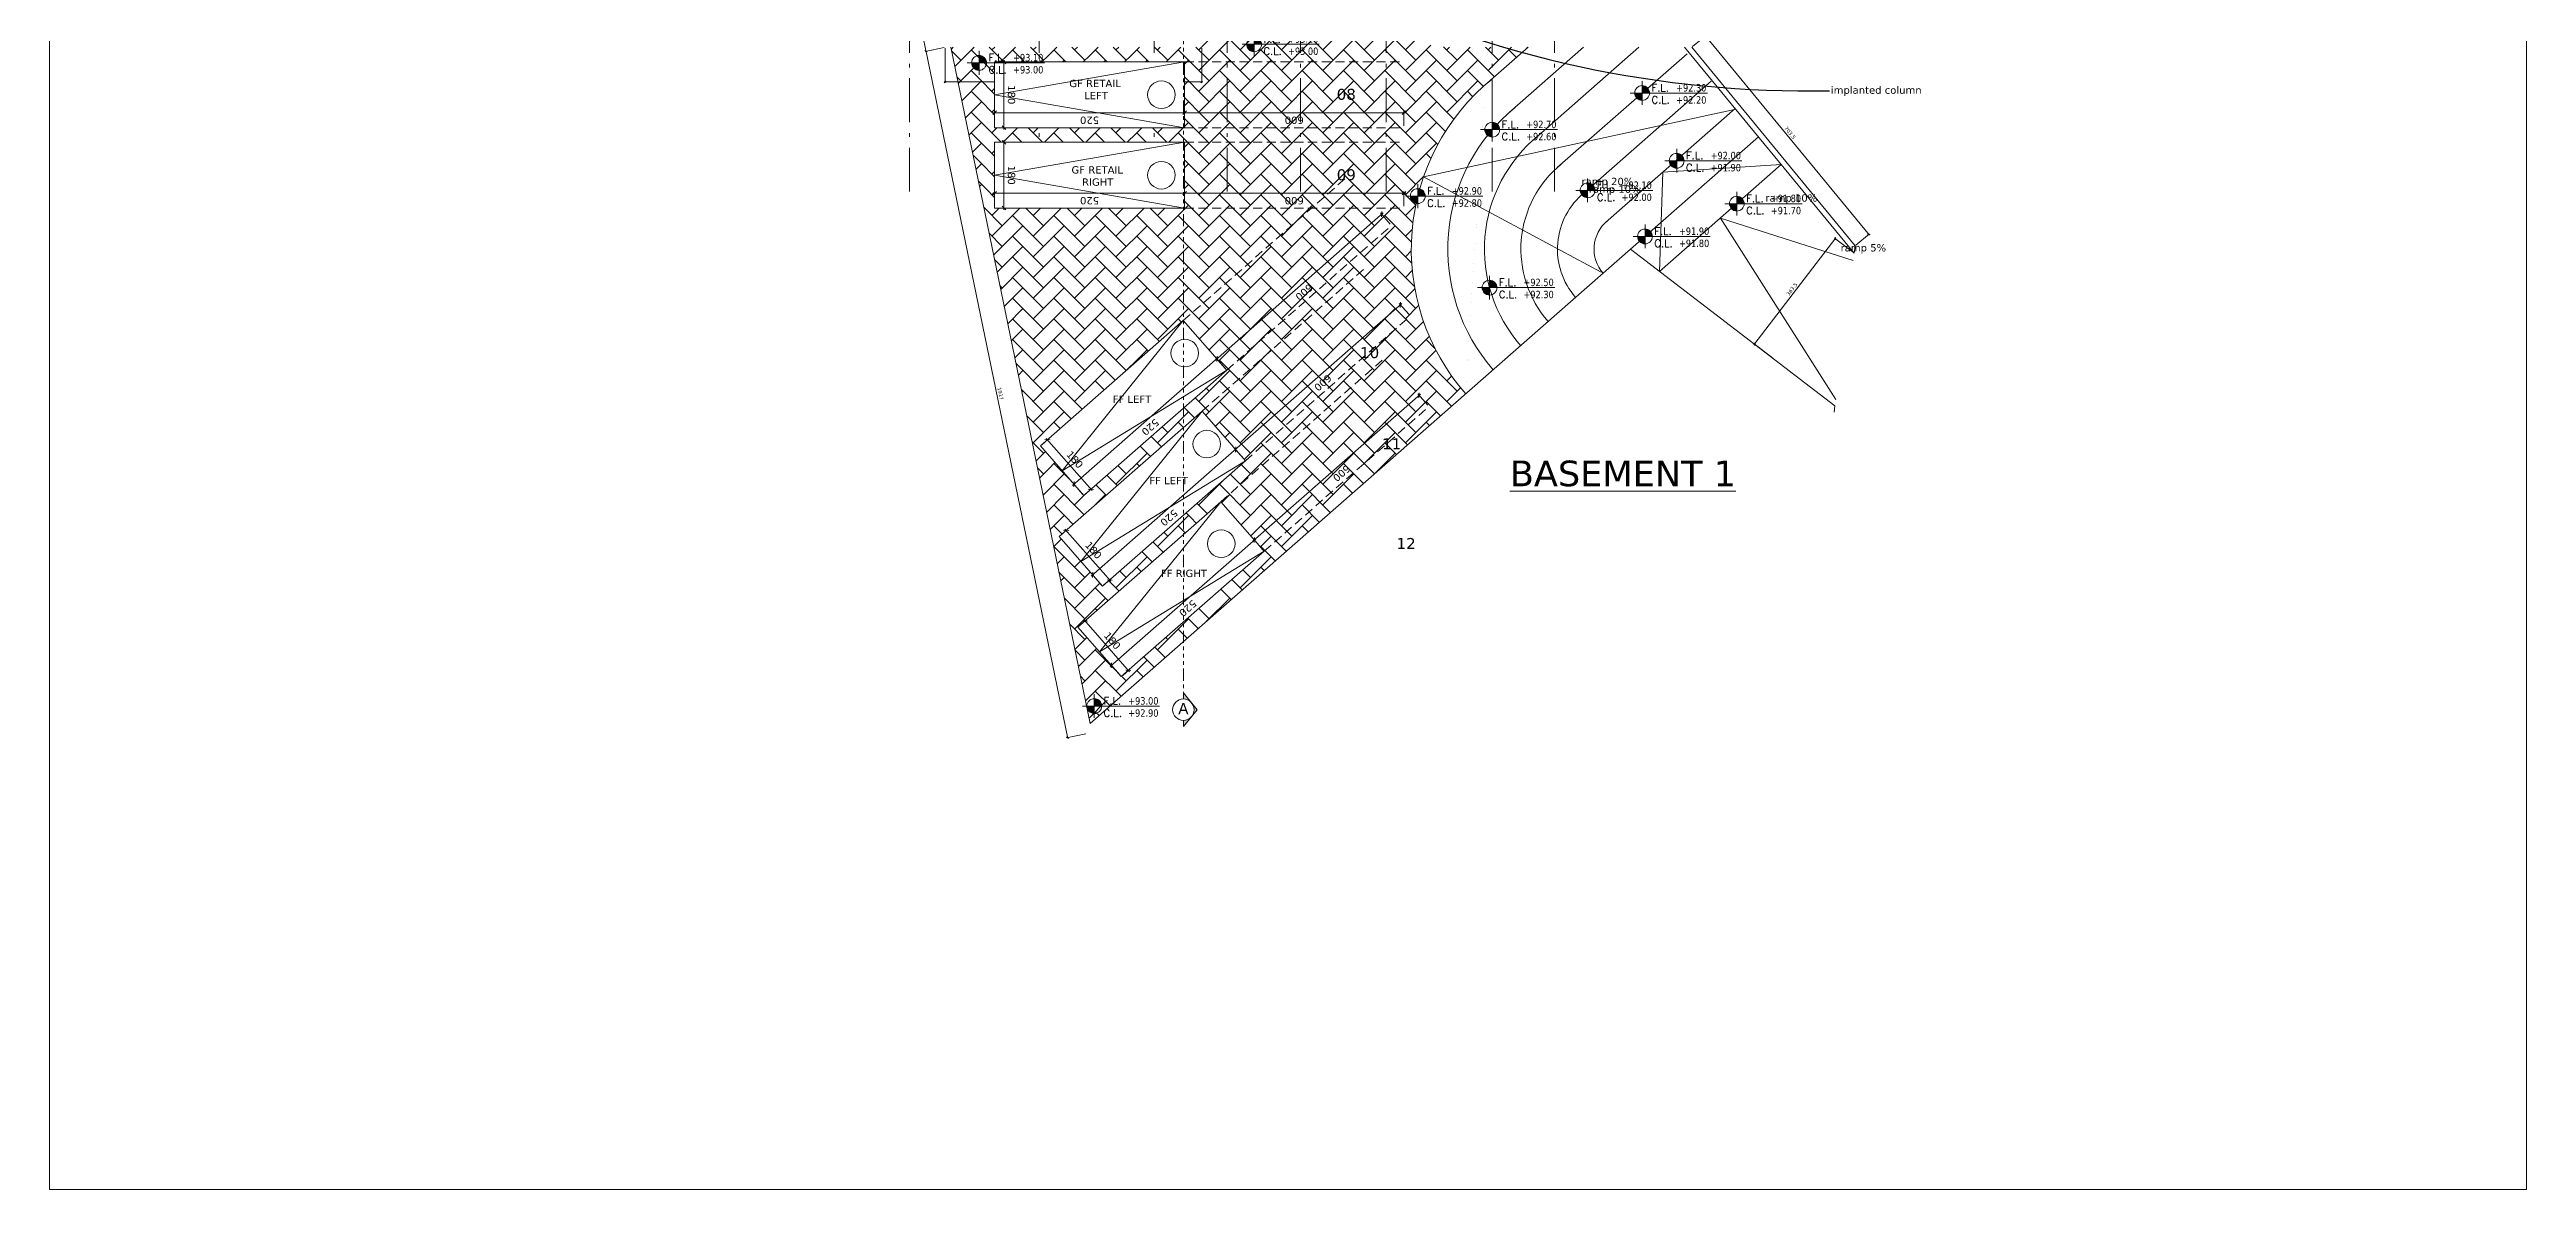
# Model space of a CAD drawing. Header units: inches. Extents: x -48 to 777, y -156 to 510.
# Drawn here: x 466.9 to 534.7, y 193.4 to 224.6 of the extents above; entities that cross this region are included whole.
import ezdxf
from ezdxf.enums import TextEntityAlignment as Align

# ---------------------------------------------------------------- set-up
doc = ezdxf.new("R2010")
doc.units = ezdxf.units.IN
doc.header["$MEASUREMENT"] = 0
doc.set_wipeout_variables(frame=1)
for name, pattern in [('ACAD_ISO06W100', [36, 24, -3, 0, -3, 0, -3, 0, -3]), ('ACAD_ISO10W100', [18, 12, -3, 0, -3]), ('HIDDEN', [0.375, 0.25, -0.125]), ('NUHA', [1.45, 0.75, -0.25, 0.2, -0.25])]:
    doc.linetypes.add(name, pattern=pattern)
doc.layers.get('Defpoints').update_dxf_attribs({"lineweight": 5})
for name, color, linetype, lineweight in [('A-ANNOTATION', 34, 'Continuous', 5), ('A-AXIS', 253, 'ACAD_ISO10W100', 5), ('A-AXIS ST', 251, 'ACAD_ISO10W100', 5), ('A-DIM', 9, 'Continuous', 5), ('A-HIDDEN', 254, 'HIDDEN', 5), ('A-SIGNS1', 20, 'Continuous', 15), ('A-SIGNS2', 30, 'Continuous', 15), ('A-TEXT', 50, 'Continuous', 15), ('D-OTHERS', 77, 'Continuous', 20), ('D-STONE', 52, 'Continuous', 20)]:
    doc.layers.add(name, color=color, linetype=linetype, lineweight=lineweight)
doc.layers.add('HH-DARK GREY', color=7, linetype='Continuous', lineweight=5, true_color=0x404040)
doc.styles.add('ROMAND', font='verdana.ttf')
doc.styles.add('ROMANS', font='romans__.ttf', dxfattribs={"height": 0.14})
doc.styles.add('Stretch', font='GOTHIC.TTF', dxfattribs={"width": 0.75, "height": 0.2})
doc.dimstyles.new('M-1.100', dxfattribs={"dimtxt": 0.2, "dimasz": 0.1, "dimexe": 0.05, "dimexo": 0.05, "dimgap": 0.1, "dimtad": 1, "dimlfac": 100, "dimrnd": 0.5, "dimzin": 9, "dimdsep": 46, "dimtxsty": 'ROMAND', "dimblk": 'OBLIQUE', "dimcen": 1, "dimdle": 0.05, "dimclrd": 256, "dimclre": 256, "dimclrt": 2, "dimadec": 0, "dimazin": 0, "dimtfac": 0.666667, "dimtmove": 2, "dimatfit": 3, "dimfxl": 0.04, "dimtolj": 1, "dimtzin": 5, "dimlwd": -1, "dimlwe": -1, "dimarcsym": 0})
doc.dimstyles.new('M-1.50', dxfattribs={"dimtxt": 0.1, "dimasz": 0.05, "dimexe": 0.025, "dimexo": 0.025, "dimgap": 0.05, "dimtad": 1, "dimlfac": 100, "dimrnd": 0.5, "dimzin": 9, "dimdsep": 46, "dimtxsty": 'ROMAND', "dimblk": 'OBLIQUE', "dimcen": 1, "dimdle": 0.025, "dimclrd": 256, "dimclre": 256, "dimclrt": 2, "dimadec": 0, "dimazin": 0, "dimtfac": 0.666667, "dimtmove": 2, "dimatfit": 3, "dimfxl": 0.04, "dimtolj": 1, "dimtzin": 5, "dimlwd": -1, "dimlwe": -1, "dimarcsym": 0})

# ---------------------------------------------------------------- blocks, each defined once
blk = doc.blocks.new('ZDGFHGCGFF')
h = blk.add_hatch(color=256)
h.paths.add_polyline_path([(94.086, 59.804), (94.151, 59.726, 0.223535), (94.086, 59.756)])
h.paths.add_polyline_path([(94.151, 59.726), (94.195, 59.673), (94.151, 59.619, 0.17452), (94.17, 59.673, 0.17452)])
h.paths.add_polyline_path([(94.086, 59.589, 0.223535), (94.151, 59.619), (94.086, 59.541)])
for p, q in [((94.086, 59.756), (94.086, 59.804)), ((94.086, 59.804), (94.195, 59.673)), ((94.195, 59.673), (94.086, 59.541)), ((94.086, 59.541), (94.086, 59.589))]:
    blk.add_line(p, q)
blk.add_circle((94.086, 59.673), 0.0839)
blk = doc.blocks.new('GDFZXHGGBV')
at = {"layer": 'A-SIGNS1'}
blk.add_blockref('ZDGFHGCGFF', (0.388, 0), dxfattribs=at)
at = {"layer": 'A-SIGNS2', "linetype": 'ACAD_ISO06W100', "ltscale": 0.01, "style": 'Stretch', "flags": 12}
blk.add_attdef('A', text='', height=0.0883, dxfattribs=at).set_placement((94.474, 59.682), align=Align.MIDDLE)
blk = doc.blocks.new('AXIS')
at = {"layer": 'A-AXIS ST', "ltscale": 0.1}
for p, q in [((633.96853, 296.91777), (633.96853, 336.01919)), ((637.51853, 296.91777), (637.51853, 336.01919)), ((640.66853, 296.91777), (640.66853, 336.01919)), ((642.66853, 296.91777), (642.66853, 336.01919)), ((644.66853, 296.91777), (644.66853, 336.01919)), ((647.01853, 296.91777), (647.01853, 336.01919)), ((649.91853, 296.91777), (649.91853, 336.01919)), ((651.61853, 296.91777), (651.61853, 336.01919))]:
    blk.add_line(p, q, dxfattribs=at)
blk = doc.blocks.new('_Oblique')
at = {"color": 0, "linetype": 'ByBlock', "lineweight": -2}
blk.add_line((-0.5, -0.5), (0.5, 0.5), dxfattribs=at)
blk = doc.blocks.new('*D1246')
at = {"layer": 'A-DIM', "transparency": 16777216}
for p, q in [((491.458, 224.632), (491.458, 223.682)), ((498.477, 224.632), (498.477, 223.682)), ((498.502, 223.707), (491.433, 223.707))]:
    blk.add_line(p, q, dxfattribs=at)
at = {"layer": 'Defpoints', "color": 0, "transparency": 16777216}
for p in [(491.458, 224.657), (498.477, 224.657), (491.458, 223.707)]:
    blk.add_point(p, dxfattribs=at)
at = {"layer": 'A-DIM', "transparency": 16777216, "xscale": 0.05, "yscale": 0.05, "zscale": 0.05, "rotation": 180}
blk.add_blockref('_Oblique', (491.458, 223.707), dxfattribs=at)
at = {"layer": 'A-DIM', "transparency": 16777216, "xscale": 0.05, "yscale": 0.05, "zscale": 0.05}
blk.add_blockref('_Oblique', (498.477, 223.707), dxfattribs=at)
at = {"layer": 'A-DIM', "color": 2, "transparency": 16777216, "insert": (494.967, 223.809), "char_height": 0.1, "attachment_point": 5, "style": 'ROMAND'}
blk.add_mtext('\\A1;702', dxfattribs=at)
blk = doc.blocks.new('*D1248')
at = {"layer": 'A-DIM', "transparency": 16777216}
for p, q in [((491.433, 224.652), (490.909, 224.544)), ((494.811, 205.75), (490.928, 224.573)), ((495.306, 205.877), (494.781, 205.769))]:
    blk.add_line(p, q, dxfattribs=at)
at = {"layer": 'Defpoints', "color": 0, "transparency": 16777216}
for p in [(490.933, 224.549), (491.458, 224.657), (495.331, 205.883)]:
    blk.add_point(p, dxfattribs=at)
at = {"layer": 'A-DIM', "transparency": 16777216, "xscale": 0.05, "yscale": 0.05, "zscale": 0.05}
for p, rotation in [((490.933, 224.549), 101.6557585089474), ((494.806, 205.774), 281.6557585089474)]:
    blk.add_blockref('_Oblique', p, dxfattribs=dict(at, rotation=rotation))
at = {"layer": 'A-DIM', "color": 2, "transparency": 16777216, "insert": (492.969, 215.182), "char_height": 0.1, "attachment_point": 5, "rotation": 281.65576, "style": 'ROMAND'}
blk.add_mtext('\\A1;1917', dxfattribs=at)
blk = doc.blocks.new('*D1249')
at = {"layer": 'A-DIM', "transparency": 16777216}
for p, q in [((491.041, 226.552), (490.517, 226.444)), ((490.938, 224.524), (490.536, 226.473)), ((491.433, 224.652), (490.909, 224.544))]:
    blk.add_line(p, q, dxfattribs=at)
at = {"layer": 'Defpoints', "color": 0, "transparency": 16777216}
for p in [(490.541, 226.449), (491.066, 226.557), (491.458, 224.657)]:
    blk.add_point(p, dxfattribs=at)
at = {"layer": 'A-DIM', "transparency": 16777216, "xscale": 0.05, "yscale": 0.05, "zscale": 0.05}
for p, rotation in [((490.541, 226.449), 101.6557585089474), ((490.933, 224.549), 281.6557585089474)]:
    blk.add_blockref('_Oblique', p, dxfattribs=dict(at, rotation=rotation))
at = {"layer": 'A-DIM', "color": 2, "transparency": 16777216, "insert": (490.837, 225.519), "char_height": 0.1, "attachment_point": 5, "rotation": 281.65576, "style": 'ROMAND'}
blk.add_mtext('\\A1;194', dxfattribs=at)
blk = doc.blocks.new('*D1318')
at = {"layer": 'A-DIM', "transparency": 16777216}
for p, q in [((511.905, 224.673), (512.279, 224.982)), ((512.244, 224.985), (516.75, 219.519)), ((516.378, 219.246), (516.753, 219.554))]:
    blk.add_line(p, q, dxfattribs=at)
at = {"layer": 'Defpoints', "color": 0, "transparency": 16777216}
for p in [(511.886, 224.657), (516.359, 219.23), (516.734, 219.538)]:
    blk.add_point(p, dxfattribs=at)
at = {"layer": 'A-DIM', "transparency": 16777216, "xscale": 0.05, "yscale": 0.05, "zscale": 0.05}
for p, rotation in [((512.26, 224.966), 129.498258753071), ((516.734, 219.538), 309.498258753071)]:
    blk.add_blockref('_Oblique', p, dxfattribs=dict(at, rotation=rotation))
at = {"layer": 'A-DIM', "color": 2, "transparency": 16777216, "insert": (514.576, 222.317), "char_height": 0.1, "attachment_point": 5, "rotation": 309.49826, "style": 'ROMAND'}
blk.add_mtext('\\A1;703.5', dxfattribs=at)
blk = doc.blocks.new('*D1319')
at = {"layer": 'A-DIM', "transparency": 16777216}
for p, q in [((515.83, 219.442), (513.589, 216.517)), ((516.313, 219.04), (515.795, 219.438)), ((514.103, 216.154), (513.584, 216.552))]:
    blk.add_line(p, q, dxfattribs=at)
at = {"layer": 'Defpoints', "color": 0, "transparency": 16777216}
for p in [(516.333, 219.025), (513.604, 216.537), (514.122, 216.139)]:
    blk.add_point(p, dxfattribs=at)
at = {"layer": 'A-DIM', "transparency": 16777216, "xscale": 0.05, "yscale": 0.05, "zscale": 0.05}
for p, rotation in [((515.815, 219.423), 52.54485833511772), ((513.604, 216.537), 232.5448583351177)]:
    blk.add_blockref('_Oblique', p, dxfattribs=dict(at, rotation=rotation))
at = {"layer": 'A-DIM', "color": 2, "transparency": 16777216, "insert": (514.628, 218.042), "char_height": 0.1, "attachment_point": 5, "rotation": 52.54486, "style": 'ROMAND'}
blk.add_mtext('\\A1;363.5', dxfattribs=at)
blk = doc.blocks.new('*D14')
at = {"layer": 'A-DIM', "transparency": 16777216}
for p, q in [((429.346, -26.916), (429.346, -27.325)), ((435.346, -26.916), (435.346, -27.325)), ((429.296, -27.275), (435.396, -27.275))]:
    blk.add_line(p, q, dxfattribs=at)
at = {"layer": 'Defpoints', "color": 0, "transparency": 16777216}
for p in [(429.346, -26.866), (435.346, -26.866), (435.346, -27.275)]:
    blk.add_point(p, dxfattribs=at)
at = {"layer": 'A-DIM', "transparency": 16777216, "xscale": 0.1, "yscale": 0.1, "zscale": 0.1, "rotation": 180}
blk.add_blockref('_Oblique', (429.346, -27.275), dxfattribs=at)
at = {"layer": 'A-DIM', "transparency": 16777216, "xscale": 0.1, "yscale": 0.1, "zscale": 0.1}
blk.add_blockref('_Oblique', (435.346, -27.275), dxfattribs=at)
at = {"layer": 'A-DIM', "color": 2, "transparency": 16777216, "insert": (432.346, -27.071), "char_height": 0.2, "attachment_point": 5, "style": 'ROMAND'}
blk.add_mtext('\\A1;600', dxfattribs=at)
blk = doc.blocks.new('*D15')
at = {"layer": 'A-DIM', "transparency": 16777216}
for p, q in [((435.346, -26.916), (435.346, -27.325)), ((440.546, -26.916), (440.546, -27.325)), ((435.296, -27.275), (440.596, -27.275))]:
    blk.add_line(p, q, dxfattribs=at)
at = {"layer": 'Defpoints', "color": 0, "transparency": 16777216}
for p in [(435.346, -26.866), (440.546, -26.866), (440.546, -27.275)]:
    blk.add_point(p, dxfattribs=at)
at = {"layer": 'A-DIM', "transparency": 16777216, "xscale": 0.1, "yscale": 0.1, "zscale": 0.1, "rotation": 180}
blk.add_blockref('_Oblique', (435.346, -27.275), dxfattribs=at)
at = {"layer": 'A-DIM', "transparency": 16777216, "xscale": 0.1, "yscale": 0.1, "zscale": 0.1}
blk.add_blockref('_Oblique', (440.546, -27.275), dxfattribs=at)
at = {"layer": 'A-DIM', "color": 2, "transparency": 16777216, "insert": (437.946, -27.071), "char_height": 0.2, "attachment_point": 5, "style": 'ROMAND'}
blk.add_mtext('\\A1;520', dxfattribs=at)
blk = doc.blocks.new('*D13')
at = {"layer": 'A-DIM', "transparency": 16777216}
for p, q in [((440.496, -26.866), (440.239, -26.866)), ((440.289, -26.816), (440.289, -28.716)), ((440.496, -28.666), (440.239, -28.666))]:
    blk.add_line(p, q, dxfattribs=at)
at = {"layer": 'Defpoints', "color": 0, "transparency": 16777216}
for p in [(440.546, -26.866), (440.289, -28.666), (440.546, -28.666)]:
    blk.add_point(p, dxfattribs=at)
at = {"layer": 'A-DIM', "transparency": 16777216, "xscale": 0.1, "yscale": 0.1, "zscale": 0.1}
for p, rotation in [((440.289, -26.866), 90), ((440.289, -28.666), 270)]:
    blk.add_blockref('_Oblique', p, dxfattribs=dict(at, rotation=rotation))
at = {"layer": 'A-DIM', "color": 2, "transparency": 16777216, "insert": (440.085, -27.766), "char_height": 0.2, "attachment_point": 5, "rotation": 90, "style": 'ROMAND'}
blk.add_mtext('\\A1;180', dxfattribs=at)
blk = doc.blocks.new('GXFHGCGFCD')
at = {"layer": 'A-SIGNS1', "linetype": 'NUHA'}
h = blk.add_hatch(color=256, dxfattribs=at)
h.paths.add_polyline_path([(90.382, 61.33), (90.382, 61.17), (90.542, 61.17, 0.414214)])
h.paths.add_polyline_path([(90.382, 61.17), (90.222, 61.17, 0.414214), (90.382, 61.01)])
at = {"layer": 'A-SIGNS1'}
for p, q in [((90.126, 61.17), (91.79, 61.17)), ((90.382, 60.914), (90.382, 61.426))]:
    blk.add_line(p, q, dxfattribs=at)
blk.add_circle((90.382, 61.17), 0.16, dxfattribs=at)
blk = doc.blocks.new('DGXFHXFGDFD')
at = {"layer": 'A-SIGNS1'}
blk.add_blockref('GXFHGCGFCD', (0, 0), dxfattribs=at)
at = {"layer": 'A-SIGNS2', "linetype": 'NUHA', "style": 'ROMANS'}
for s, p in [('C.L.', (90.583, 60.941)), ('F.L.', (90.583, 61.203))]:
    blk.add_text(s, height=0.16, dxfattribs=at).set_placement(p)
at = {"layer": 'A-SIGNS2', "style": 'ROMANS', "width": 0.910135, "flags": 4}
for tag, p, p2 in [('NIV.BETON', (91.116, 60.941), (91.79, 60.941)), ('NIV.FINI', (91.116, 61.203), (91.79, 61.203))]:
    blk.add_attdef(tag, text='', height=0.16, dxfattribs=at).set_placement(p, p2, align=Align.FIT)
blk = doc.blocks.new('fdgsdhv')
blk.add_wipeout([(435.3458, -26.866), (435.3458, -28.666), (440.5458, -28.666), (440.5458, -26.866)])
blk.add_lwpolyline([(435.3458, -28.666), (440.5458, -28.666), (440.5458, -26.866), (435.3458, -26.866)], close=True)
blk.add_lwpolyline([(435.3458, -26.866), (440.5458, -27.766), (435.3458, -28.666)])
at = {"layer": 'A-HIDDEN'}
for p, q in [((435.3458, -26.866), (429.3458, -26.866)), ((435.3458, -28.666), (429.3458, -28.666))]:
    blk.add_line(p, q, dxfattribs=at)
at = {"layer": 'A-DIM'}
for base, p1, p2, picture, middle in [((435.3458, -27.27505), (429.3458, -26.866), (435.3458, -26.866), '*D14', (432.3458, -27.07095)), ((440.5458, -27.27505), (435.3458, -26.866), (440.5458, -26.866), '*D15', (437.9458, -27.07088))]:
    dim = blk.add_linear_dim(base=base, p1=p1, p2=p2, dimstyle='M-1.100', dxfattribs=at)
    dim.commit()
    dim.dimension.update_dxf_attribs({"geometry": picture, "text_midpoint": middle})
dim = blk.add_linear_dim(base=(440.28932, -28.666), p1=(440.5458, -26.866), p2=(440.5458, -28.666), angle=90, dimstyle='M-1.100', dxfattribs=at)
dim.commit()
dim.dimension.update_dxf_attribs({"geometry": '*D13', "text_midpoint": (440.08476, -27.766)})

msp = doc.modelspace()

# ---------------------------------------------------------------- hatches: boundary and pattern name
at = {"layer": 'HH-DARK GREY'}
h = msp.add_hatch(dxfattribs=at)
h.set_pattern_fill('AR-HBONE', color=256, scale=0.1)
h.set_pattern_definition([(45, (495, 99), (4e-17, 0.5656854), [1.2, -0.4]), (135, (495.28284, 99.28284), (4e-17, 0.5656854), [1.2, -0.4])])
edge = h.paths.add_edge_path()
edge.add_line((502.64663, 225.95688), (498.47678, 225.95688))
edge.add_line((498.47678, 225.95688), (498.47678, 224.65688))
edge.add_line((498.47678, 224.65688), (491.61105, 224.65688))
edge.add_line((491.61105, 224.65688), (495.4256, 206.16525))
edge.add_line((495.4256, 206.16525), (505.70094, 215.17871))
edge.add_arc((510.21052, 219.135), 5.99904, 131.5965732, 221.2607636, ccw=False)
edge.add_line((506.22787, 223.62131), (507.40842, 224.65688))
edge.add_line((507.40842, 224.65688), (505.37678, 224.65688))
edge.add_arc((505.38407, 228.18901), 3.53214, 219.1940378, 269.8817012, ccw=False)

# ---------------------------------------------------------------- linework, layer by layer
at = {"layer": 'A-DIM'}
msp.add_lwpolyline([(466.94984, 275.30529), (534.72696, 275.30529), (534.72696, 193.41823), (466.94984, 193.41823)], close=True, dxfattribs=at)
at = {"layer": 'A-SIGNS1'}
for p, q in [((507.40842, 224.65688), (506.22787, 223.62131)), ((508.92486, 224.65688), (506.8873, 222.86955)), ((510.4413, 224.65688), (507.54674, 222.1178)), ((511.75691, 224.48071), (508.20618, 221.36604)), ((512.41635, 223.72895), (508.86562, 220.61428)), ((513.07578, 222.97719), (509.52505, 219.86252)), ((513.71171, 222.2057), (510.2115, 219.13534)), ((514.33764, 221.44634), (511.00773, 218.52536))]:
    msp.add_line(p, q, dxfattribs=at)
for points in [[(514.33764, 221.44634), (511.09583, 221.24039), (511.00773, 218.52536)], [(516.30746, 218.82078), (512.67269, 219.98585), (515.82713, 215.02225)]]:
    msp.add_lwpolyline(points, dxfattribs=at)
for radius in [6, 5, 4, 3, 2, 1]:
    msp.add_arc((510.2115, 219.13534), radius, 129.1646973, 221.2570005, dxfattribs=at)
at = {"layer": 'D-STONE'}
for points in [[(515.78356, 214.67771), (515.80534, 214.84998), (510.2115, 219.13534), (495.4256, 206.16525), (491.61105, 224.65688)], [(511.88563, 224.65688), (516.35917, 219.22971), (516.33331, 219.02525), (511.69124, 224.65688)]]:
    msp.add_lwpolyline(points, dxfattribs=at)

# ---------------------------------------------------------------- block references
at = {"layer": 'A-DIM'}
msp.add_blockref('AXIS', (-143.49175, -76.21088), dxfattribs=at)
at = {"layer": 'A-SIGNS1'}
ref = msp.add_blockref('DGXFHXFGDFD', (395.99727, 145.88899), dxfattribs=dict(at, xscale=1.267200000000003, yscale=1.267200000000003, zscale=1.267200000000003))
ref.add_attrib('NIV.FINI', '+92.30', dxfattribs={"layer": 'A-SIGNS2', "height": 0.202752, "style": 'ROMAND', "width": 0.797031}).set_placement((511.45929, 223.4456), (512.28726, 223.4456), align=Align.FIT)
ref.add_attrib('NIV.BETON', '+92.20', dxfattribs={"layer": 'A-SIGNS2', "height": 0.202752, "style": 'ROMAND', "width": 0.797031}).set_placement((511.45929, 223.11383), (512.28726, 223.11383), align=Align.FIT)
ref = msp.add_blockref('DGXFHXFGDFD', (391.89488, 144.88797), dxfattribs=dict(at, xscale=1.267200000000003, yscale=1.267200000000003, zscale=1.267200000000003))
ref.add_attrib('NIV.FINI', '+92.70', dxfattribs={"layer": 'A-SIGNS2', "height": 0.202752, "style": 'ROMAND', "width": 0.797031}).set_placement((507.3569, 222.44459), (508.18486, 222.44459), align=Align.FIT)
ref.add_attrib('NIV.BETON', '+92.60', dxfattribs={"layer": 'A-SIGNS2', "height": 0.202752, "style": 'ROMAND', "width": 0.797031}).set_placement((507.3569, 222.11282), (508.18486, 222.11282), align=Align.FIT)
ref = msp.add_blockref('DGXFHXFGDFD', (396.94264, 144.03693), dxfattribs=dict(at, xscale=1.267200000000003, yscale=1.267200000000003, zscale=1.267200000000003))
ref.add_attrib('NIV.FINI', '+92.00', dxfattribs={"layer": 'A-SIGNS2', "height": 0.202752, "style": 'ROMAND', "width": 0.797031}).set_placement((512.40466, 221.59354), (513.23262, 221.59354), align=Align.FIT)
ref.add_attrib('NIV.BETON', '+91.90', dxfattribs={"layer": 'A-SIGNS2', "height": 0.202752, "style": 'ROMAND', "width": 0.797031}).set_placement((512.40466, 221.26177), (513.23262, 221.26177), align=Align.FIT)
ref = msp.add_blockref('DGXFHXFGDFD', (394.5039, 143.22701), dxfattribs=dict(at, xscale=1.267200000000003, yscale=1.267200000000003, zscale=1.267200000000003))
ref.add_attrib('NIV.FINI', '+92.10', dxfattribs={"layer": 'A-SIGNS2', "height": 0.202752, "style": 'ROMAND', "width": 0.797031}).set_placement((509.96592, 220.78363), (510.79389, 220.78363), align=Align.FIT)
ref.add_attrib('NIV.BETON', '+92.00', dxfattribs={"layer": 'A-SIGNS2', "height": 0.202752, "style": 'ROMAND', "width": 0.797031}).set_placement((509.96592, 220.45186), (510.79389, 220.45186), align=Align.FIT)
ref = msp.add_blockref('DGXFHXFGDFD', (398.58805, 142.86343), dxfattribs=dict(at, xscale=1.267200000000003, yscale=1.267200000000003, zscale=1.267200000000003))
ref.add_attrib('NIV.FINI', '+91.80', dxfattribs={"layer": 'A-SIGNS2', "height": 0.202752, "style": 'ROMAND', "width": 0.797031}).set_placement((514.05007, 220.42004), (514.87804, 220.42004), align=Align.FIT)
ref.add_attrib('NIV.BETON', '+91.70', dxfattribs={"layer": 'A-SIGNS2', "height": 0.202752, "style": 'ROMAND', "width": 0.797031}).set_placement((514.05007, 220.08827), (514.87804, 220.08827), align=Align.FIT)
ref = msp.add_blockref('DGXFHXFGDFD', (396.07508, 141.96749), dxfattribs=dict(at, xscale=1.267200000000003, yscale=1.267200000000003, zscale=1.267200000000003))
ref.add_attrib('NIV.FINI', '+91.90', dxfattribs={"layer": 'A-SIGNS2', "height": 0.202752, "style": 'ROMAND', "width": 0.797031}).set_placement((511.5371, 219.5241), (512.36507, 219.5241), align=Align.FIT)
ref.add_attrib('NIV.BETON', '+91.80', dxfattribs={"layer": 'A-SIGNS2', "height": 0.202752, "style": 'ROMAND', "width": 0.797031}).set_placement((511.5371, 219.19234), (512.36507, 219.19234), align=Align.FIT)
ref = msp.add_blockref('DGXFHXFGDFD', (391.82048, 140.56833), dxfattribs=dict(at, xscale=1.267200000000003, yscale=1.267200000000003, zscale=1.267200000000003))
ref.add_attrib('NIV.FINI', '+92.50', dxfattribs={"layer": 'A-SIGNS2', "height": 0.202752, "style": 'ROMAND', "width": 0.797031}).set_placement((507.2825, 218.12494), (508.11047, 218.12494), align=Align.FIT)
ref.add_attrib('NIV.BETON', '+92.30', dxfattribs={"layer": 'A-SIGNS2', "height": 0.202752, "style": 'ROMAND', "width": 0.797031}).set_placement((507.2825, 217.79318), (508.11047, 217.79318), align=Align.FIT)
ref = msp.add_blockref('DGXFHXFGDFD', (381.00446, 129.12211), dxfattribs=dict(at, xscale=1.267200000000003, yscale=1.267200000000003, zscale=1.267200000000003))
ref.add_attrib('NIV.FINI', '+93.00', dxfattribs={"layer": 'A-SIGNS2', "height": 0.202752, "style": 'ROMAND', "width": 0.797031}).set_placement((496.46648, 206.67873), (497.29445, 206.67873), align=Align.FIT)
ref.add_attrib('NIV.BETON', '+92.90', dxfattribs={"layer": 'A-SIGNS2', "height": 0.202752, "style": 'ROMAND', "width": 0.797031}).set_placement((496.46648, 206.34696), (497.29445, 206.34696), align=Align.FIT)
ref = msp.add_blockref('GDFZXHGGBV', (167.31686, -2.31762), dxfattribs=dict(at, xscale=3.5, yscale=3.5, zscale=3.5))
ref.add_attrib('A', 'A', dxfattribs={"layer": 'A-SIGNS2', "linetype": 'ACAD_ISO06W100', "ltscale": 0.01, "height": 0.30914, "style": 'Stretch'}).set_placement((497.9747, 206.56925), align=Align.MIDDLE)

# ---------------------------------------------------------------- texts
at = {"color": 6, "insert": (518.17697, 223.32763), "char_height": 0.2, "width": 4.9894444, "attachment_point": 9, "style": 'ROMAND'}
msp.add_mtext('implanted column', dxfattribs=at)
at = {"layer": 'A-TEXT', "style": 'ROMAND'}
for s, insert, char_height, width, attachment_point in [('ramp 20%', (510.28874, 220.82934), 0.2, 3.692324, 9), ('ramp 10%', (510.48803, 220.61872), 0.2, 3.692324, 9), ('ramp 10%', (515.32032, 220.37787), 0.2, 3.692324, 9), ('ramp 5%', (517.20488, 219.01564), 0.2, 3.692324, 9), ('{\\LBASEMENT 1}', (506.90854, 213.35128), 0.7, 35.9038164, 1)]:
    msp.add_mtext(s, dxfattribs=dict(at, insert=insert, char_height=char_height, width=width, attachment_point=attachment_point))

# ---------------------------------------------------------------- dimensions: what is measured, and where the dimension line sits
at = {"layer": 'A-DIM'}
for base, p1, p2, angle, picture, middle in [((490.54114, 226.44862), (491.45789, 224.65688), (491.06595, 226.55688), 281.6557585, '*D1249', (490.83699, 225.51923)), ((516.7337, 219.53843), (511.88563, 224.65688), (516.35917, 219.22971), 129.4982588, '*D1318', (514.5757, 222.31695))]:
    dim = msp.add_linear_dim(base=base, p1=p1, p2=p2, angle=angle, dimstyle='M-1.50', dxfattribs=at)
    dim.commit()
    dim.dimension.update_dxf_attribs({"geometry": picture, "text_midpoint": middle})
for p1, p2, distance, picture, middle in [((495.33076, 205.88253), (491.45789, 224.65688), 0.53587, '*D1248', (492.96939, 215.18205)), ((516.33331, 219.02525), (514.1224, 216.13926), -0.6533, '*D1319', (514.62821, 218.04163))]:
    dim = msp.add_aligned_dim(p1=p1, p2=p2, distance=distance, dimstyle='M-1.50', dxfattribs=at)
    dim.commit()
    dim.dimension.update_dxf_attribs({"geometry": picture, "text_midpoint": middle})
dim = msp.add_linear_dim(base=(491.45789, 223.70729), p1=(498.47678, 224.65688), p2=(491.45789, 224.65688), dimstyle='M-1.50', dxfattribs=at)
dim.commit()
dim.dimension.update_dxf_attribs({"geometry": '*D1246', "text_midpoint": (494.96734, 223.80937)})

# ---------------------------------------------------------------- next in the draw order: block references
at = {"layer": 'D-OTHERS'}
for p, rotation in [((933.35566, 195.59088), 180), ((844.66396, 480.23562), 221.2570004541207)]:
    msp.add_blockref('fdgsdhv', p, dxfattribs=dict(at, rotation=rotation))

# ---------------------------------------------------------------- next in the draw order: linework, layer by layer
at = {"color": 6}
msp.add_arc((515.08439, 253.13638), 29.67529, 244.5172348, 271.1000617, dxfattribs=at)
at = {"layer": 'A-ANNOTATION'}
msp.add_circle((497.3745, 223.35688), 0.37768, dxfattribs=at)
at = {"layer": 'A-SIGNS1'}
msp.add_lwpolyline([(513.05272, 222.95696), (504.54662, 221.11249), (509.40436, 218.50791)], dxfattribs=at)

# ---------------------------------------------------------------- next in the draw order: block references
ref = msp.add_blockref('DGXFHXFGDFD', (385.37872, 147.22184), dxfattribs=dict(at, xscale=1.267200000000003, yscale=1.267200000000003, zscale=1.267200000000003))
ref.add_attrib('NIV.FINI', '+93.10', dxfattribs={"layer": 'A-SIGNS2', "height": 0.202752, "style": 'ROMAND', "width": 0.797031}).set_placement((500.84074, 224.77845), (501.6687, 224.77845), align=Align.FIT)
ref.add_attrib('NIV.BETON', '+93.00', dxfattribs={"layer": 'A-SIGNS2', "height": 0.202752, "style": 'ROMAND', "width": 0.797031}).set_placement((500.84074, 224.44669), (501.6687, 224.44669), align=Align.FIT)
ref = msp.add_blockref('DGXFHXFGDFD', (377.85459, 146.71562), dxfattribs=dict(at, xscale=1.267200000000003, yscale=1.267200000000003, zscale=1.267200000000003))
ref.add_attrib('NIV.FINI', '+93.10', dxfattribs={"layer": 'A-SIGNS2', "height": 0.202752, "style": 'ROMAND', "width": 0.797031}).set_placement((493.31661, 224.27223), (494.14458, 224.27223), align=Align.FIT)
ref.add_attrib('NIV.BETON', '+93.00', dxfattribs={"layer": 'A-SIGNS2', "height": 0.202752, "style": 'ROMAND', "width": 0.797031}).set_placement((493.31661, 223.94047), (494.14458, 223.94047), align=Align.FIT)
at = {"layer": 'D-OTHERS', "rotation": 180}
msp.add_blockref('fdgsdhv', (933.35566, 193.39088), dxfattribs=at)

# ---------------------------------------------------------------- next in the draw order: texts
at = {"layer": 'A-ANNOTATION', "style": 'ROMAND'}
for s, insert, char_height, width, attachment_point in [('\\pi0.35049;GF RETAIL  \\P\\pi0.75888;LEFT', (494.50279, 223.23271, -93), 0.2, 2.1455737, 7), ('\\pt0;08', (502.69498, 223.21391), 0.3, 5.538486, 9)]:
    msp.add_mtext(s, dxfattribs=dict(at, insert=insert, char_height=char_height, width=width, attachment_point=attachment_point))

# ---------------------------------------------------------------- next in the draw order: block references
at = {"layer": 'D-OTHERS', "rotation": 221.2570004541207}
msp.add_blockref('fdgsdhv', (844.15278, 482.71368), dxfattribs=at)

# ---------------------------------------------------------------- next in the draw order: linework, layer by layer
at = {"layer": 'A-ANNOTATION'}
msp.add_circle((497.3745, 221.15688), 0.37768, dxfattribs=at)

# ---------------------------------------------------------------- next in the draw order: block references
at = {"layer": 'A-SIGNS1'}
ref = msp.add_blockref('DGXFHXFGDFD', (389.85725, 143.06982), dxfattribs=dict(at, xscale=1.267200000000003, yscale=1.267200000000003, zscale=1.267200000000003))
ref.add_attrib('NIV.FINI', '+92.90', dxfattribs={"layer": 'A-SIGNS2', "height": 0.202752, "style": 'ROMAND', "width": 0.797031}).set_placement((505.31927, 220.62643), (506.14724, 220.62643), align=Align.FIT)
ref.add_attrib('NIV.BETON', '+92.80', dxfattribs={"layer": 'A-SIGNS2', "height": 0.202752, "style": 'ROMAND', "width": 0.797031}).set_placement((505.31927, 220.29467), (506.14724, 220.29467), align=Align.FIT)
at = {"layer": 'D-OTHERS', "rotation": 221.2570004541207}
msp.add_blockref('fdgsdhv', (845.17818, 477.76021), dxfattribs=at)

# ---------------------------------------------------------------- next in the draw order: texts
at = {"layer": 'A-ANNOTATION', "style": 'ROMAND'}
for s, insert, char_height, width, attachment_point in [('\\pi0.35049;GF RETAIL  \\P\\pi0.63793;RIGHT', (494.56389, 220.86555), 0.2, 2.1455737, 7), ('\\pt0;09', (502.69498, 221.01391), 0.3, 5.538486, 9)]:
    msp.add_mtext(s, dxfattribs=dict(at, insert=insert, char_height=char_height, width=width, attachment_point=attachment_point))

# ---------------------------------------------------------------- next in the draw order: linework, layer by layer
at = {"layer": 'A-ANNOTATION'}
for centre in [(498.01369, 216.29202), (498.61597, 213.80222), (499.01162, 211.0774)]:
    msp.add_circle(centre, 0.37768, dxfattribs=at)
at = {"layer": 'A-AXIS', "linetype": 'ACAD_ISO06W100', "ltscale": 0.014}
msp.add_lwpolyline([(497.97678, 261.53523), (497.97678, 206.99672)], dxfattribs=at)

# ---------------------------------------------------------------- next in the draw order: texts
at = {"layer": 'A-ANNOTATION', "style": 'ROMAND'}
for s, insert, char_height, width, attachment_point in [('\\pt0;10', (503.33417, 216.14905), 0.3, 5.538486, 9), ('\\pi0.55244;FF LEFT', (495.49155, 214.92831, -93), 0.2, 2.1455737, 7), ('\\pt0;11', (503.93645, 213.65925), 0.3, 5.538486, 9), ('\\pi0.55244;FF LEFT', (496.49239, 212.70358, -93), 0.2, 2.1455737, 7), ('\\pt0;12', (504.33211, 210.93443), 0.3, 5.538486, 9), ('\\pi0.43148;FF RIGHT', (496.92865, 210.16253, -93), 0.2, 2.1455737, 7)]:
    msp.add_mtext(s, dxfattribs=dict(at, insert=insert, char_height=char_height, width=width, attachment_point=attachment_point))

doc.saveas('drawing.dxf')
